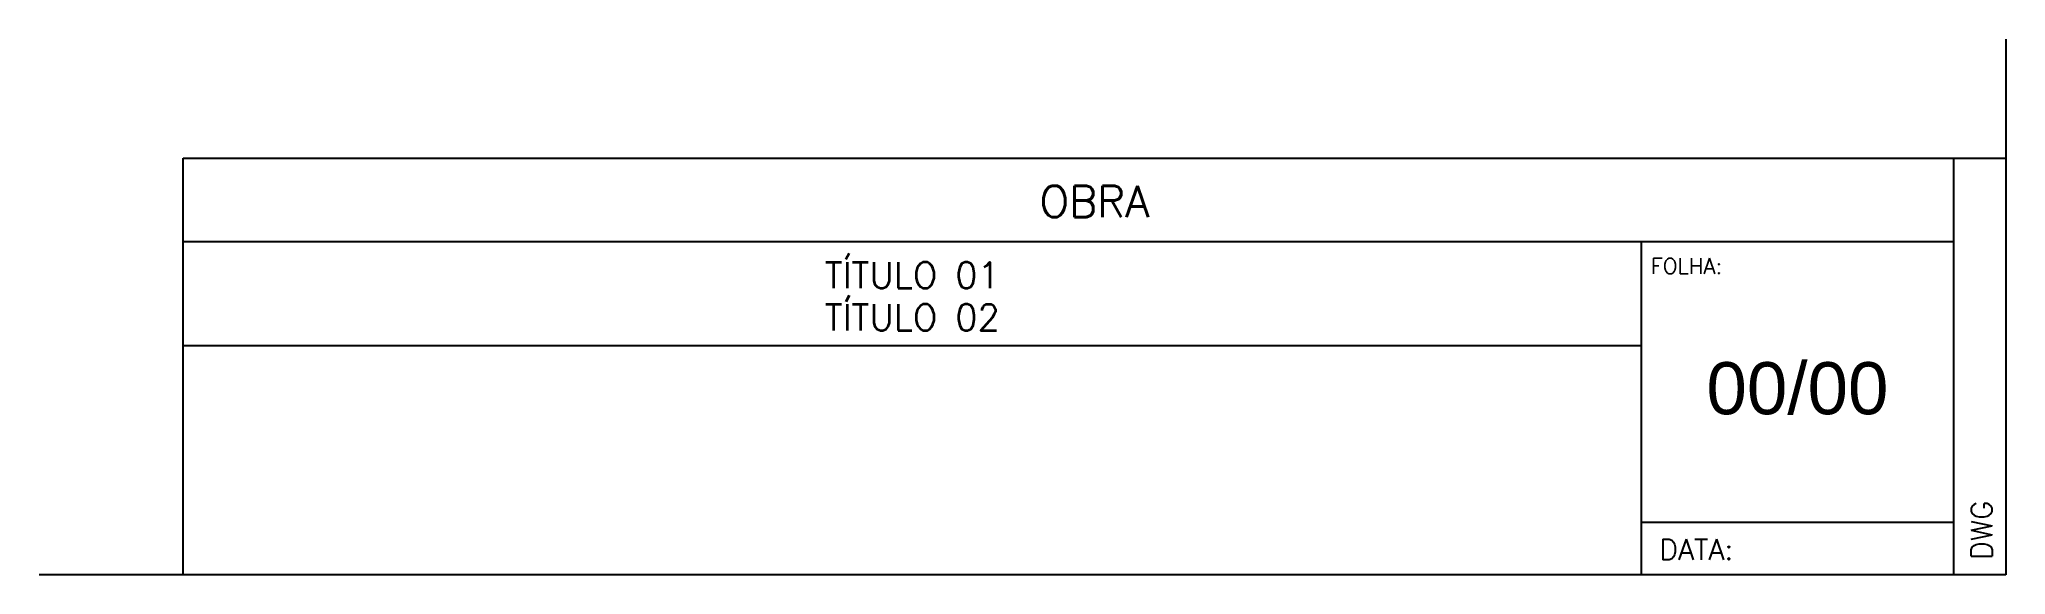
# Model space of a CAD drawing. Header units: millimetres. Extents: x 1313.2 to 1332.1, y -627.2 to -622.1.
import ezdxf
from ezdxf.enums import TextEntityAlignment as Align

# ---------------------------------------------------------------- set-up
doc = ezdxf.new("R2010")
doc.units = ezdxf.units.MM
doc.header["$LTSCALE"] = 10
doc.layers.add('FOLHA', color=7, linetype='Continuous')
doc.styles.add('FOLHA_ARIAL', font='ARIAL.TTF')
doc.styles.add('r100', font='romans.shx')
doc.styles.add('r120', font='romans.shx')
doc.styles.add('R60', font='romans.shx')
doc.styles.add('r80', font='romans.shx')

msp = doc.modelspace()

# ---------------------------------------------------------------- linework, layer by layer
at = {"layer": 'FOLHA', "color": 6}
for p, q in [((1332.053, -622.091), (1332.053, -627.231)), ((1332.053, -627.231), (1313.17, -627.231))]:
    msp.add_line(p, q, dxfattribs=at)
at = {"layer": 'FOLHA', "color": 4}
for p, q in [((1314.553, -627.231), (1314.553, -623.231)), ((1314.553, -623.231), (1332.053, -623.231)), ((1331.553, -623.231), (1331.553, -627.231)), ((1314.553, -624.031), (1331.553, -624.031)), ((1328.553, -624.031), (1328.553, -627.231))]:
    msp.add_line(p, q, dxfattribs=at)
at = {"layer": 'FOLHA', "color": 2}
msp.add_line((1314.553, -625.031), (1328.553, -625.031), dxfattribs=at)
at = {"layer": 'FOLHA', "color": 3}
msp.add_line((1331.553, -626.731), (1328.553, -626.731), dxfattribs=at)

# ---------------------------------------------------------------- texts
at = {"layer": 'FOLHA', "color": 4, "style": 'r120'}
msp.add_text('OBRA', height=0.3, dxfattribs=at).set_placement((1323.303, -623.797), align=Align.CENTER)
at = {"layer": 'FOLHA', "color": 3, "style": 'r100'}
for s, p in [('TÍTULO 01', (1321.553, -624.48)), ('TÍTULO 02', (1321.553, -624.885))]:
    msp.add_text(s, height=0.25, dxfattribs=at).set_placement(p, align=Align.CENTER)
at = {"layer": 'FOLHA', "color": 2}
for s, height, style, p in [('FOLHA:', 0.15, 'R60', (1328.644, -624.343)), ('DATA:', 0.2, 'r80', (1328.726, -627.089))]:
    msp.add_text(s, height=height, dxfattribs=dict(at, style=style)).set_placement(p)
at = {"layer": 'FOLHA', "color": 4, "style": 'FOLHA_ARIAL'}
msp.add_text('00/00', height=0.5, dxfattribs=at).set_placement((1330.053, -625.431), align=Align.MIDDLE)
at = {"layer": 'FOLHA', "color": 2, "style": 'r80'}
msp.add_text('DWG', height=0.2, rotation=90, dxfattribs=at).set_placement((1331.922, -627.088))

doc.saveas('drawing.dxf')
